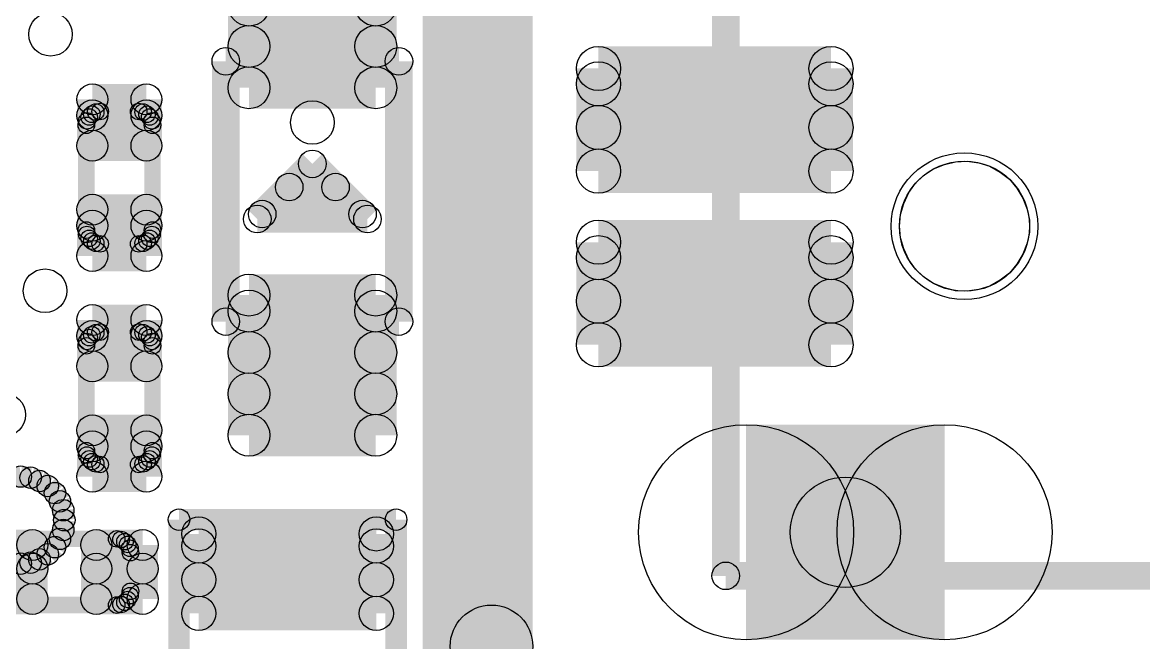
# Model space of a CAD drawing. Extents: x 0 to 126, y 0 to 22.
# Drawn here: x 17.71 to 22.88, y 5.36 to 8.22 of the extents above; entities that cross this region are included whole.
import ezdxf

# ---------------------------------------------------------------- set-up
doc = ezdxf.new("R2010")
doc.units = 0
doc.layers.get('0').update_dxf_attribs({"linetype": 'CONTINUOUS'})
for name, color, linetype in [('SEEEDSTUDIOXIAONRF52840V1_1_GTO', 10, 'CONTINUOUS'), ('SEEEDSTUDIOXIAONRF52840V1_1_GTS', 9, 'CONTINUOUS'), ('SEEEDSTUDIOXIAONRF52840V1_1_TXT', 12, 'CONTINUOUS')]:
    doc.layers.add(name, color=color, linetype=linetype)

# ---------------------------------------------------------------- blocks, each defined once
blk = doc.blocks.new('ROUND_2')
blk.add_circle((0, 0), 0)
blk = doc.blocks.new('ROUND_3')
blk.add_circle((0, 0), 0.0635)
blk = doc.blocks.new('ROUND_35')
blk.add_circle((0, 0), 0.0381)
blk = doc.blocks.new('ROUND_62')
blk.add_circle((0, 0), 0.0495)
blk = doc.blocks.new('ROUND_22')
blk.add_circle((0, 0), 0.3378)
blk = doc.blocks.new('ROUND_59')
blk.add_circle((0, 0), 0.1905)
blk = doc.blocks.new('ROUND_68')
blk.add_circle((0, 0), 0.0711)
blk = doc.blocks.new('ROUND_74')
blk.add_circle((0, 0), 0.0787)
blk = doc.blocks.new('ROUND_76')
blk.add_circle((0, 0), 0.0965)
blk = doc.blocks.new('ROUND_18')
blk.add_circle((0, 0), 0.1016)
blk = doc.blocks.new('ROUND_24')
blk.add_circle((0, 0), 0.4953)
blk = doc.blocks.new('ROUND_85')
blk.add_circle((0, 0), 0.1003)
blk = doc.blocks.new('ROUND_5')
blk.add_circle((0, 0), 0.254)
blk = doc.blocks.new('ROUND_53')
blk.add_circle((0, 0), 0.2997)

msp = doc.modelspace()

# ---------------------------------------------------------------- linework, layer by layer
at = {"layer": 'SEEEDSTUDIOXIAONRF52840V1_1_GTO'}
for points, const_width in [([(19.812, 3.9497), (19.812, 16.3957)], 0.508), ([(20.955, 14.67358), (20.955, 5.67182)], 0.127), ([(18.65122, 8.04164), (19.44878, 8.04164)], 0.127), ([(18.65122, 6.84276), (18.65122, 8.04164)], 0.127), ([(19.44878, 8.04164), (19.44878, 6.84276)], 0.127), ([(18.01114, 7.76732), (18.0086, 7.747)], 0.0762), ([(18.0213, 7.7851), (18.01114, 7.76732)], 0.0762), ([(18.034, 7.7978), (18.0213, 7.7851)], 0.0762), ([(18.05178, 7.80796), (18.034, 7.7978)], 0.0762), ([(18.0721, 7.8105), (18.05178, 7.80796)], 0.0762), ([(18.2499, 7.8105), (18.0721, 7.8105)], 0.0762), ([(18.27022, 7.80796), (18.2499, 7.8105)], 0.0762), ([(18.288, 7.7978), (18.27022, 7.80796)], 0.0762), ([(18.3007, 7.7851), (18.288, 7.7978)], 0.0762), ([(18.31086, 7.76732), (18.3007, 7.7851)], 0.0762), ([(18.3134, 7.747), (18.31086, 7.76732)], 0.0762), ([(18.0086, 7.747), (18.0086, 7.2644)], 0.0762), ([(18.3134, 7.2644), (18.3134, 7.747)], 0.0762), ([(18.796, 7.3152), (19.05, 7.5692)], 0.127), ([(18.796, 7.3152), (19.05, 7.5692)], 0.127), ([(19.05, 7.5692), (19.304, 7.3152)], 0.127), ([(19.05, 7.5692), (19.304, 7.3152)], 0.127), ([(18.94332, 7.46252), (19.15668, 7.46252)], 0.127), ([(19.28114, 7.33806), (18.81886, 7.33806)], 0.127), ([(19.304, 7.3152), (18.796, 7.3152)], 0.127), ([(19.304, 7.3152), (18.796, 7.3152)], 0.127), ([(18.0086, 7.2644), (18.01114, 7.24408)], 0.0762), ([(18.31086, 7.24408), (18.3134, 7.2644)], 0.0762), ([(18.01114, 7.24408), (18.0213, 7.2263)], 0.0762), ([(18.0213, 7.2263), (18.034, 7.2136)], 0.0762), ([(18.034, 7.2136), (18.05178, 7.20344)], 0.0762), ([(18.05178, 7.20344), (18.0721, 7.2009)], 0.0762), ([(18.0721, 7.2009), (18.2499, 7.2009)], 0.0762), ([(18.2499, 7.2009), (18.27022, 7.20344)], 0.0762), ([(18.27022, 7.20344), (18.288, 7.2136)], 0.0762), ([(18.288, 7.2136), (18.3007, 7.2263)], 0.0762), ([(18.3007, 7.2263), (18.31086, 7.24408)], 0.0762), ([(19.44878, 6.84276), (18.65122, 6.84276)], 0.127), ([(18.034, 6.7818), (18.0213, 6.7691)], 0.0762), ([(18.05178, 6.79196), (18.034, 6.7818)], 0.0762), ([(18.0721, 6.7945), (18.05178, 6.79196)], 0.0762), ([(18.2499, 6.7945), (18.0721, 6.7945)], 0.0762), ([(18.27022, 6.79196), (18.2499, 6.7945)], 0.0762), ([(18.288, 6.7818), (18.27022, 6.79196)], 0.0762), ([(18.3007, 6.7691), (18.288, 6.7818)], 0.0762), ([(18.01114, 6.75132), (18.0086, 6.731)], 0.0762), ([(18.0086, 6.731), (18.0086, 6.2484)], 0.0762), ([(18.0213, 6.7691), (18.01114, 6.75132)], 0.0762), ([(18.31086, 6.75132), (18.3007, 6.7691)], 0.0762), ([(18.3134, 6.731), (18.31086, 6.75132)], 0.0762), ([(18.3134, 6.2484), (18.3134, 6.731)], 0.0762), ([(18.0086, 6.2484), (18.01114, 6.22808)], 0.0762), ([(18.01114, 6.22808), (18.0213, 6.2103)], 0.0762), ([(18.3007, 6.2103), (18.31086, 6.22808)], 0.0762), ([(18.31086, 6.22808), (18.3134, 6.2484)], 0.0762), ([(18.0213, 6.2103), (18.034, 6.1976)], 0.0762), ([(18.034, 6.1976), (18.05178, 6.18744)], 0.0762), ([(18.05178, 6.18744), (18.0721, 6.1849)], 0.0762), ([(18.0721, 6.1849), (18.2499, 6.1849)], 0.0762), ([(18.2499, 6.1849), (18.27022, 6.18744)], 0.0762), ([(18.27022, 6.18744), (18.288, 6.1976)], 0.0762), ([(18.288, 6.1976), (18.3007, 6.2103)], 0.0762), ([(17.66062, 6.12394), (17.70634, 6.12902)], 0.09906), ([(17.70634, 6.12902), (17.75206, 6.12394)], 0.09906), ([(17.75206, 6.12394), (17.7927, 6.1087)], 0.09906), ([(17.7927, 6.1087), (17.8308, 6.08584)], 0.09906), ([(17.8308, 6.08584), (17.86382, 6.05282)], 0.09906), ([(17.86382, 6.05282), (17.88668, 6.01472)], 0.09906), ([(17.88668, 6.01472), (17.90192, 5.97408)], 0.09906), ([(17.90192, 5.97408), (17.907, 5.92836)], 0.09906), ([(17.907, 5.92836), (17.90192, 5.88264)], 0.09906), ([(19.43608, 5.9309), (18.43532, 5.9309)], 0.09906), ([(18.43532, 5.9309), (18.43532, 4.3307)], 0.09906), ([(19.43608, 4.3307), (19.43608, 5.9309)], 0.09906), ([(17.88668, 5.842), (17.86382, 5.8039)], 0.09906), ([(17.90192, 5.88264), (17.88668, 5.842)], 0.09906), ([(18.1483, 5.842), (17.6657, 5.842)], 0.0762), ([(17.86382, 5.8039), (17.8308, 5.77088)], 0.09906), ([(18.16862, 5.83946), (18.1483, 5.842)], 0.0762), ([(18.1864, 5.8293), (18.16862, 5.83946)], 0.0762), ([(18.1991, 5.8166), (18.1864, 5.8293)], 0.0762), ([(18.20926, 5.79882), (18.1991, 5.8166)], 0.0762), ([(17.7927, 5.74802), (17.75206, 5.73278)], 0.09906), ([(17.8308, 5.77088), (17.7927, 5.74802)], 0.09906), ([(18.2118, 5.7785), (18.20926, 5.79882)], 0.0762), ([(18.2118, 5.6007), (18.2118, 5.7785)], 0.0762), ([(17.70634, 5.7277), (17.66062, 5.73278)], 0.09906), ([(17.75206, 5.73278), (17.70634, 5.7277)], 0.09906), ([(20.955, 5.67182), (28.30576, 5.67182)], 0.127), ([(18.20926, 5.58038), (18.2118, 5.6007)], 0.0762), ([(18.16862, 5.53974), (18.1864, 5.5499)], 0.0762), ([(18.1864, 5.5499), (18.1991, 5.5626)], 0.0762), ([(18.1991, 5.5626), (18.20926, 5.58038)], 0.0762), ([(17.6657, 5.5372), (18.1483, 5.5372)], 0.0762), ([(18.1483, 5.5372), (18.16862, 5.53974)], 0.0762)]:
    msp.add_lwpolyline(points, dxfattribs=dict(at, const_width=const_width))
for points in [[(21.86686, 7.51586), (21.91258, 7.54634)], [(21.91258, 7.54634), (21.96338, 7.56666)], [(21.96338, 7.56666), (22.01418, 7.57936)], [(22.01418, 7.57936), (22.06752, 7.5819)], [(22.06752, 7.5819), (22.12086, 7.57428)], [(22.12086, 7.57428), (22.17166, 7.55904)], [(22.17166, 7.55904), (22.21992, 7.5311)], [(21.82876, 7.4803), (21.86686, 7.51586)], [(22.21992, 7.5311), (22.2631, 7.49808)], [(22.2631, 7.49808), (22.29612, 7.45744)], [(21.79828, 7.43712), (21.82876, 7.4803)], [(22.29612, 7.45744), (22.32406, 7.41172)], [(21.77542, 7.38632), (21.79828, 7.43712)], [(22.32406, 7.41172), (22.34438, 7.36092)], [(21.76018, 7.33552), (21.77542, 7.38632)], [(22.34438, 7.36092), (22.35454, 7.31012)], [(21.7551, 7.28218), (21.76018, 7.33552)], [(22.35454, 7.31012), (22.35454, 7.25424)], [(21.76018, 7.22884), (21.7551, 7.28218)], [(22.35454, 7.25424), (22.34438, 7.20344)], [(21.77542, 7.17804), (21.76018, 7.22884)], [(22.34438, 7.20344), (22.32406, 7.15264)], [(21.79828, 7.12724), (21.77542, 7.17804)], [(22.32406, 7.15264), (22.29612, 7.10692)], [(21.82876, 7.08406), (21.79828, 7.12724)], [(21.86686, 7.0485), (21.82876, 7.08406)], [(22.29612, 7.10692), (22.2631, 7.06628)], [(21.91258, 7.01802), (21.86686, 7.0485)], [(22.21992, 7.03326), (22.17166, 7.00532)], [(22.2631, 7.06628), (22.21992, 7.03326)], [(21.96338, 6.9977), (21.91258, 7.01802)], [(22.01418, 6.985), (21.96338, 6.9977)], [(22.06752, 6.98246), (22.01418, 6.985)], [(22.12086, 6.99008), (22.06752, 6.98246)], [(22.17166, 7.00532), (22.12086, 6.99008)]]:
    msp.add_lwpolyline(points, dxfattribs=at)
at = {"layer": 'SEEEDSTUDIOXIAONRF52840V1_1_GTS'}
for points, const_width in [([(18.7579, 7.91972), (18.7579, 8.56488)], 0.19304), ([(19.3421, 7.91972), (19.3421, 8.56488)], 0.19304), ([(18.7579, 8.30072), (19.3421, 8.30072)], 0.19304), ([(19.3421, 8.11022), (18.7579, 8.11022)], 0.19304), ([(20.36826, 8.00862), (21.44014, 8.00862)], 0.2032), ([(20.36826, 7.53618), (20.36826, 8.00862)], 0.2032), ([(21.44014, 8.00862), (21.44014, 7.53618)], 0.2032), ([(19.3421, 7.91972), (18.7579, 7.91972)], 0.19304), ([(21.44014, 7.9375), (20.36826, 7.9375)], 0.2032), ([(18.03654, 7.65302), (18.03654, 7.86638)], 0.14224), ([(18.03654, 7.86638), (18.28546, 7.86638)], 0.14224), ([(18.28546, 7.65302), (18.28546, 7.86638)], 0.14224), ([(18.28546, 7.79272), (18.03654, 7.79272)], 0.14224), ([(20.36826, 7.73684), (21.44014, 7.73684)], 0.2032), ([(18.28546, 7.65302), (18.03654, 7.65302)], 0.14224), ([(21.44014, 7.53618), (20.36826, 7.53618)], 0.2032), ([(18.03654, 7.14502), (18.03654, 7.35838)], 0.14224), ([(18.03654, 7.35838), (18.28546, 7.35838)], 0.14224), ([(18.28546, 7.14502), (18.28546, 7.35838)], 0.14224), ([(18.28546, 7.28472), (18.03654, 7.28472)], 0.14224), ([(20.36826, 7.20852), (21.44014, 7.20852)], 0.2032), ([(20.36826, 6.73608), (20.36826, 7.20852)], 0.2032), ([(21.44014, 7.20852), (21.44014, 6.73608)], 0.2032), ([(21.44014, 7.1374), (20.36826, 7.1374)], 0.2032), ([(18.28546, 7.14502), (18.03654, 7.14502)], 0.14224), ([(18.7579, 6.31952), (18.7579, 6.96468)], 0.19304), ([(18.7579, 6.96468), (19.3421, 6.96468)], 0.19304), ([(19.3421, 6.96468), (19.3421, 6.31952)], 0.19304), ([(20.36826, 6.93674), (21.44014, 6.93674)], 0.2032), ([(19.3421, 6.89102), (18.7579, 6.89102)], 0.19304), ([(18.03654, 6.63702), (18.03654, 6.85038)], 0.14224), ([(18.03654, 6.85038), (18.28546, 6.85038)], 0.14224), ([(18.28546, 6.85038), (18.28546, 6.63702)], 0.14224), ([(18.03654, 6.77672), (18.28546, 6.77672)], 0.14224), ([(21.44014, 6.73608), (20.36826, 6.73608)], 0.2032), ([(18.7579, 6.70052), (19.3421, 6.70052)], 0.19304), ([(18.28546, 6.63702), (18.03654, 6.63702)], 0.14224), ([(19.3421, 6.51002), (18.7579, 6.51002)], 0.19304), ([(18.03654, 6.12902), (18.03654, 6.34238)], 0.14224), ([(18.03654, 6.34238), (18.28546, 6.34238)], 0.14224), ([(18.28546, 6.34238), (18.28546, 6.12902)], 0.14224), ([(19.3421, 6.31952), (18.7579, 6.31952)], 0.19304), ([(21.04898, 5.87248), (21.96338, 5.87248)], 0.9906), ([(18.03654, 6.26872), (18.28546, 6.26872)], 0.14224), ([(18.28546, 6.12902), (18.03654, 6.12902)], 0.14224), ([(18.52676, 5.86486), (19.34464, 5.86486)], 0.15748), ([(18.52676, 5.4991), (18.52676, 5.86486)], 0.15748), ([(19.34464, 5.86486), (19.34464, 5.4991)], 0.15748), ([(17.54632, 5.81406), (17.75968, 5.81406)], 0.14224), ([(17.75968, 5.81406), (17.75968, 5.56514)], 0.14224), ([(18.05432, 5.56514), (18.05432, 5.81406)], 0.14224), ([(18.05432, 5.81406), (18.26768, 5.81406)], 0.14224), ([(18.26768, 5.81406), (18.26768, 5.56514)], 0.14224), ([(19.34464, 5.80898), (18.52676, 5.80898)], 0.15748), ([(17.75968, 5.70484), (17.54632, 5.70484)], 0.14224), ([(18.26768, 5.70484), (18.05432, 5.70484)], 0.14224), ([(18.52676, 5.65404), (19.34464, 5.65404)], 0.15748), ([(17.75968, 5.56514), (17.54632, 5.56514)], 0.14224), ([(18.26768, 5.56514), (18.05432, 5.56514)], 0.14224), ([(19.34464, 5.4991), (18.52676, 5.4991)], 0.15748), ([(19.8755, 4.4577), (19.8755, 5.3467)], 0.381)]:
    msp.add_lwpolyline(points, dxfattribs=dict(at, const_width=const_width))
for points in [[(21.86686, 7.51586), (21.91258, 7.54634)], [(21.91258, 7.54634), (21.96338, 7.56666)], [(21.96338, 7.56666), (22.01418, 7.57936)], [(22.01418, 7.57936), (22.06752, 7.5819)], [(22.06752, 7.5819), (22.12086, 7.57428)], [(22.12086, 7.57428), (22.17166, 7.55904)], [(22.17166, 7.55904), (22.21992, 7.5311)], [(21.82876, 7.4803), (21.86686, 7.51586)], [(22.21992, 7.5311), (22.2631, 7.49808)], [(22.2631, 7.49808), (22.29612, 7.45744)], [(21.79828, 7.43712), (21.82876, 7.4803)], [(22.29612, 7.45744), (22.32406, 7.41172)], [(21.77542, 7.38632), (21.79828, 7.43712)], [(22.32406, 7.41172), (22.34438, 7.36092)], [(21.76018, 7.33552), (21.77542, 7.38632)], [(22.34438, 7.36092), (22.35454, 7.31012)], [(21.7551, 7.28218), (21.76018, 7.33552)], [(22.35454, 7.31012), (22.35454, 7.25424)], [(21.76018, 7.22884), (21.7551, 7.28218)], [(22.35454, 7.25424), (22.34438, 7.20344)], [(21.77542, 7.17804), (21.76018, 7.22884)], [(22.34438, 7.20344), (22.32406, 7.15264)], [(21.79828, 7.12724), (21.77542, 7.17804)], [(22.32406, 7.15264), (22.29612, 7.10692)], [(21.82876, 7.08406), (21.79828, 7.12724)], [(21.86686, 7.0485), (21.82876, 7.08406)], [(22.29612, 7.10692), (22.2631, 7.06628)], [(21.91258, 7.01802), (21.86686, 7.0485)], [(22.21992, 7.03326), (22.17166, 7.00532)], [(22.2631, 7.06628), (22.21992, 7.03326)], [(21.96338, 6.9977), (21.91258, 7.01802)], [(22.01418, 6.985), (21.96338, 6.9977)], [(22.06752, 6.98246), (22.01418, 6.985)], [(22.12086, 6.99008), (22.06752, 6.98246)], [(22.17166, 7.00532), (22.12086, 6.99008)]]:
    msp.add_lwpolyline(points, dxfattribs=at)

# ---------------------------------------------------------------- block references
at = {"layer": 'SEEEDSTUDIOXIAONRF52840V1_1_GTO'}
for name, p in [('ROUND_3', (18.65122, 8.04164)), ('ROUND_3', (18.65122, 8.04164)), ('ROUND_3', (19.44878, 8.04164)), ('ROUND_35', (18.01114, 7.76732)), ('ROUND_35', (18.0213, 7.7851)), ('ROUND_35', (18.034, 7.7978)), ('ROUND_35', (18.05178, 7.80796)), ('ROUND_35', (18.0721, 7.8105)), ('ROUND_35', (18.2499, 7.8105)), ('ROUND_35', (18.27022, 7.80796)), ('ROUND_35', (18.288, 7.7978)), ('ROUND_35', (18.3007, 7.7851)), ('ROUND_35', (18.31086, 7.76732)), ('ROUND_35', (18.0086, 7.747)), ('ROUND_35', (18.3134, 7.747)), ('ROUND_3', (19.05, 7.5692)), ('ROUND_3', (19.05, 7.5692)), ('ROUND_3', (19.05, 7.5692)), ('ROUND_2', (22.06752, 7.5819)), ('ROUND_2', (22.01418, 7.57936)), ('ROUND_2', (22.12086, 7.57428)), ('ROUND_2', (21.96338, 7.56666)), ('ROUND_2', (22.17166, 7.55904)), ('ROUND_2', (21.91258, 7.54634)), ('ROUND_2', (22.21992, 7.5311)), ('ROUND_2', (21.86686, 7.51586)), ('ROUND_2', (22.2631, 7.49808)), ('ROUND_3', (18.94332, 7.46252)), ('ROUND_3', (19.15668, 7.46252)), ('ROUND_2', (21.82876, 7.4803)), ('ROUND_2', (22.29612, 7.45744)), ('ROUND_2', (21.79828, 7.43712)), ('ROUND_2', (22.32406, 7.41172)), ('ROUND_3', (18.81886, 7.33806)), ('ROUND_3', (19.28114, 7.33806)), ('ROUND_2', (21.77542, 7.38632)), ('ROUND_2', (22.34438, 7.36092)), ('ROUND_3', (18.796, 7.3152)), ('ROUND_3', (18.796, 7.3152)), ('ROUND_3', (19.304, 7.3152)), ('ROUND_3', (19.304, 7.3152)), ('ROUND_2', (21.76018, 7.33552)), ('ROUND_2', (22.35454, 7.31012)), ('ROUND_35', (18.0086, 7.2644)), ('ROUND_35', (18.3134, 7.2644)), ('ROUND_2', (21.7551, 7.28218)), ('ROUND_2', (21.7551, 7.28218)), ('ROUND_2', (22.35454, 7.25424)), ('ROUND_35', (18.01114, 7.24408)), ('ROUND_35', (18.0213, 7.2263)), ('ROUND_35', (18.034, 7.2136)), ('ROUND_35', (18.05178, 7.20344)), ('ROUND_35', (18.0721, 7.2009)), ('ROUND_35', (18.0721, 7.2009)), ('ROUND_35', (18.2499, 7.2009)), ('ROUND_35', (18.27022, 7.20344)), ('ROUND_35', (18.288, 7.2136)), ('ROUND_35', (18.3007, 7.2263)), ('ROUND_35', (18.31086, 7.24408)), ('ROUND_2', (21.76018, 7.22884)), ('ROUND_2', (22.34438, 7.20344)), ('ROUND_2', (21.77542, 7.17804)), ('ROUND_2', (22.32406, 7.15264)), ('ROUND_2', (21.79828, 7.12724)), ('ROUND_2', (22.29612, 7.10692)), ('ROUND_2', (21.82876, 7.08406)), ('ROUND_2', (22.2631, 7.06628)), ('ROUND_2', (21.86686, 7.0485)), ('ROUND_2', (22.21992, 7.03326)), ('ROUND_2', (21.91258, 7.01802)), ('ROUND_2', (22.17166, 7.00532)), ('ROUND_2', (21.96338, 6.9977)), ('ROUND_2', (22.12086, 6.99008)), ('ROUND_2', (22.01418, 6.985)), ('ROUND_2', (22.06752, 6.98246)), ('ROUND_3', (18.65122, 6.84276)), ('ROUND_3', (19.44878, 6.84276)), ('ROUND_35', (18.034, 6.7818)), ('ROUND_35', (18.05178, 6.79196)), ('ROUND_35', (18.0721, 6.7945)), ('ROUND_35', (18.2499, 6.7945)), ('ROUND_35', (18.27022, 6.79196)), ('ROUND_35', (18.288, 6.7818)), ('ROUND_35', (18.0086, 6.731)), ('ROUND_35', (18.01114, 6.75132)), ('ROUND_35', (18.0213, 6.7691)), ('ROUND_35', (18.3007, 6.7691)), ('ROUND_35', (18.31086, 6.75132)), ('ROUND_35', (18.3134, 6.731)), ('ROUND_35', (18.0086, 6.2484)), ('ROUND_35', (18.01114, 6.22808)), ('ROUND_35', (18.31086, 6.22808)), ('ROUND_35', (18.3134, 6.2484)), ('ROUND_35', (18.0213, 6.2103)), ('ROUND_35', (18.034, 6.1976)), ('ROUND_35', (18.05178, 6.18744)), ('ROUND_35', (18.0721, 6.1849)), ('ROUND_35', (18.0721, 6.1849)), ('ROUND_35', (18.2499, 6.1849)), ('ROUND_35', (18.27022, 6.18744)), ('ROUND_35', (18.288, 6.1976)), ('ROUND_35', (18.3007, 6.2103)), ('ROUND_62', (17.70634, 6.12902)), ('ROUND_62', (17.75206, 6.12394)), ('ROUND_62', (17.7927, 6.1087)), ('ROUND_62', (17.8308, 6.08584)), ('ROUND_62', (17.86382, 6.05282)), ('ROUND_62', (17.88668, 6.01472)), ('ROUND_62', (17.90192, 5.97408)), ('ROUND_62', (17.907, 5.92836)), ('ROUND_62', (18.43532, 5.9309)), ('ROUND_62', (19.43608, 5.9309)), ('ROUND_62', (17.88668, 5.842)), ('ROUND_62', (17.90192, 5.88264)), ('ROUND_62', (17.86382, 5.8039)), ('ROUND_35', (18.1483, 5.842)), ('ROUND_35', (18.16862, 5.83946)), ('ROUND_35', (18.1864, 5.8293)), ('ROUND_35', (18.1991, 5.8166)), ('ROUND_62', (17.7927, 5.74802)), ('ROUND_62', (17.8308, 5.77088)), ('ROUND_35', (18.20926, 5.79882)), ('ROUND_35', (18.2118, 5.7785)), ('ROUND_62', (17.70634, 5.7277)), ('ROUND_62', (17.75206, 5.73278)), ('ROUND_3', (20.955, 5.67182)), ('ROUND_35', (18.2118, 5.6007)), ('ROUND_35', (18.1864, 5.5499)), ('ROUND_35', (18.1991, 5.5626)), ('ROUND_35', (18.20926, 5.58038)), ('ROUND_35', (18.1483, 5.5372)), ('ROUND_35', (18.16862, 5.53974))]:
    msp.add_blockref(name, p, dxfattribs=at)
at = {"layer": 'SEEEDSTUDIOXIAONRF52840V1_1_GTS'}
for name, p in [('ROUND_76', (18.7579, 8.30072)), ('ROUND_76', (19.3421, 8.30072)), ('ROUND_76', (18.7579, 8.11022)), ('ROUND_76', (19.3421, 8.11022)), ('ROUND_18', (20.36826, 8.00862)), ('ROUND_18', (20.36826, 8.00862)), ('ROUND_18', (21.44014, 8.00862)), ('ROUND_76', (18.7579, 7.91972)), ('ROUND_76', (19.3421, 7.91972)), ('ROUND_76', (19.3421, 7.91972)), ('ROUND_18', (20.36826, 7.9375)), ('ROUND_18', (21.44014, 7.9375)), ('ROUND_68', (18.03654, 7.86638)), ('ROUND_68', (18.28546, 7.86638)), ('ROUND_68', (18.28546, 7.86638)), ('ROUND_68', (18.03654, 7.79272)), ('ROUND_68', (18.28546, 7.79272)), ('ROUND_18', (20.36826, 7.73684)), ('ROUND_18', (21.44014, 7.73684)), ('ROUND_68', (18.03654, 7.65302)), ('ROUND_68', (18.28546, 7.65302)), ('ROUND_68', (18.28546, 7.65302)), ('ROUND_18', (20.36826, 7.53618)), ('ROUND_18', (21.44014, 7.53618)), ('ROUND_22', (22.05482, 7.28218)), ('ROUND_2', (22.06752, 7.5819)), ('ROUND_2', (22.01418, 7.57936)), ('ROUND_2', (22.12086, 7.57428)), ('ROUND_2', (21.96338, 7.56666)), ('ROUND_2', (22.17166, 7.55904)), ('ROUND_2', (21.91258, 7.54634)), ('ROUND_2', (22.21992, 7.5311)), ('ROUND_2', (21.86686, 7.51586)), ('ROUND_2', (22.2631, 7.49808)), ('ROUND_2', (21.82876, 7.4803)), ('ROUND_2', (22.29612, 7.45744)), ('ROUND_2', (21.79828, 7.43712)), ('ROUND_2', (22.32406, 7.41172)), ('ROUND_68', (18.03654, 7.35838)), ('ROUND_68', (18.28546, 7.35838)), ('ROUND_68', (18.28546, 7.35838)), ('ROUND_2', (21.77542, 7.38632)), ('ROUND_2', (22.34438, 7.36092)), ('ROUND_68', (18.03654, 7.28472)), ('ROUND_68', (18.28546, 7.28472)), ('ROUND_2', (21.76018, 7.33552)), ('ROUND_2', (22.35454, 7.31012)), ('ROUND_18', (20.36826, 7.20852)), ('ROUND_18', (20.36826, 7.20852)), ('ROUND_18', (21.44014, 7.20852)), ('ROUND_2', (21.7551, 7.28218)), ('ROUND_2', (21.7551, 7.28218)), ('ROUND_2', (22.35454, 7.25424)), ('ROUND_18', (20.36826, 7.1374)), ('ROUND_18', (21.44014, 7.1374)), ('ROUND_2', (21.76018, 7.22884)), ('ROUND_2', (22.34438, 7.20344)), ('ROUND_68', (18.03654, 7.14502)), ('ROUND_68', (18.28546, 7.14502)), ('ROUND_68', (18.28546, 7.14502)), ('ROUND_2', (21.77542, 7.17804)), ('ROUND_2', (22.32406, 7.15264)), ('ROUND_2', (21.79828, 7.12724)), ('ROUND_2', (22.29612, 7.10692)), ('ROUND_2', (21.82876, 7.08406)), ('ROUND_2', (22.2631, 7.06628)), ('ROUND_2', (21.86686, 7.0485)), ('ROUND_2', (22.21992, 7.03326)), ('ROUND_76', (18.7579, 6.96468)), ('ROUND_76', (19.3421, 6.96468)), ('ROUND_76', (19.3421, 6.96468)), ('ROUND_18', (20.36826, 6.93674)), ('ROUND_18', (21.44014, 6.93674)), ('ROUND_2', (21.91258, 7.01802)), ('ROUND_2', (22.17166, 7.00532)), ('ROUND_2', (21.96338, 6.9977)), ('ROUND_2', (22.12086, 6.99008)), ('ROUND_2', (22.01418, 6.985)), ('ROUND_2', (22.06752, 6.98246)), ('ROUND_76', (18.7579, 6.89102)), ('ROUND_76', (19.3421, 6.89102)), ('ROUND_68', (18.03654, 6.85038)), ('ROUND_68', (18.28546, 6.85038)), ('ROUND_68', (18.03654, 6.77672)), ('ROUND_68', (18.28546, 6.77672)), ('ROUND_18', (20.36826, 6.73608)), ('ROUND_18', (21.44014, 6.73608)), ('ROUND_76', (18.7579, 6.70052)), ('ROUND_76', (19.3421, 6.70052)), ('ROUND_68', (18.03654, 6.63702)), ('ROUND_68', (18.03654, 6.63702)), ('ROUND_68', (18.28546, 6.63702)), ('ROUND_76', (18.7579, 6.51002)), ('ROUND_76', (19.3421, 6.51002)), ('ROUND_68', (18.03654, 6.34238)), ('ROUND_68', (18.28546, 6.34238)), ('ROUND_76', (18.7579, 6.31952)), ('ROUND_76', (19.3421, 6.31952)), ('ROUND_24', (21.04898, 5.87248)), ('ROUND_24', (21.96338, 5.87248)), ('ROUND_68', (18.03654, 6.26872)), ('ROUND_68', (18.28546, 6.26872)), ('ROUND_68', (18.03654, 6.12902)), ('ROUND_68', (18.03654, 6.12902)), ('ROUND_68', (18.28546, 6.12902)), ('ROUND_74', (18.52676, 5.86486)), ('ROUND_74', (18.52676, 5.86486)), ('ROUND_74', (19.34464, 5.86486)), ('ROUND_68', (17.75968, 5.81406)), ('ROUND_68', (18.05432, 5.81406)), ('ROUND_68', (18.26768, 5.81406)), ('ROUND_74', (18.52676, 5.80898)), ('ROUND_74', (19.34464, 5.80898)), ('ROUND_68', (17.75968, 5.70484)), ('ROUND_68', (18.05432, 5.70484)), ('ROUND_68', (18.26768, 5.70484)), ('ROUND_74', (18.52676, 5.65404)), ('ROUND_74', (19.34464, 5.65404)), ('ROUND_68', (17.75968, 5.56514)), ('ROUND_68', (17.75968, 5.56514)), ('ROUND_68', (18.05432, 5.56514)), ('ROUND_68', (18.26768, 5.56514)), ('ROUND_68', (18.26768, 5.56514)), ('ROUND_74', (18.52676, 5.4991)), ('ROUND_74', (19.34464, 5.4991)), ('ROUND_59', (19.8755, 5.3467))]:
    msp.add_blockref(name, p, dxfattribs=at)
at = {"layer": 'SEEEDSTUDIOXIAONRF52840V1_1_TXT'}
for name, p in [('ROUND_85', (17.8435, 8.1661)), ('ROUND_85', (19.05, 7.7597)), ('ROUND_53', (22.05482, 7.28218)), ('ROUND_85', (17.8181, 6.985)), ('ROUND_85', (17.6276, 6.4135)), ('ROUND_5', (21.50618, 5.87248))]:
    msp.add_blockref(name, p, dxfattribs=at)

doc.saveas('drawing.dxf')
